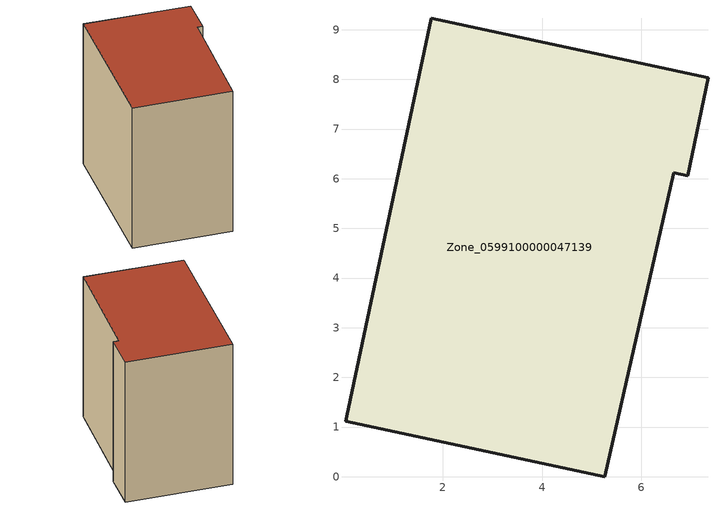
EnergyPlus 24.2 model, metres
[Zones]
Zone_0599100000047139
 floor ground (C_G): 0.06,1.22 1.77,9.23 7.34,8.03 6.93,6.06 6.65,6.12 5.26,0 0.04,1.12 z0
 wall outside (C_F): 7.34,8.03 1.77,9.23 0.06,1.22 0.04,1.12 5.26,0 6.65,6.12 6.93,6.06 7.34,8.03 z0:8.44
 roof outside (C_R): 1.77,9.23 0.06,1.22 0.04,1.12 5.26,0 6.65,6.12 6.93,6.06 7.34,8.03 z8.44
[BUILDING]
Pand.0599100000047139: North Axis=0; Terrain=City; Loads Convergence Tolerance Value=0.04; Temperature Convergence Tolerance Value=0.4; Solar Distribution=FullExterior; Maximum Number of Warmup Days=25; Minimum Number of Warmup Days=1
[Site:Location]
Rotterdam.The.Hague.AP_ZH_NLD Design_Conditions: Latitude=51.96; Longitude=4.45; Time Zone=1; Elevation=-4.5
[SITE:GROUNDTEMPERATURE:BUILDINGSURFACE]
18, 18, 18, 18, 18, 18, 18, 18, 18, 18, 18, 18
[MATERIAL] Thermal Absorptance=0.9; Solar Absorptance=0.7; Visible Absorptance=0.7
Name | Roughness | Thickness | Conductivity | Density | Specific Heat
G.TI.1975-1991 | MediumSmooth | 0.15 | 0.288461 | 540 | 1210
F.TI.1975-1991 | Rough | 0.3 | 0.230769 | 1920 | 840
R.TI.1975-1991 | MediumRough | 0.2 | 0.153846 | 1500 | 1000
[CONSTRUCTION]
C_G: G.TI.1975-1991
C_F: F.TI.1975-1991
C_R: R.TI.1975-1991
[ZONE]
Zone_0599100000047139: Type=1; Multiplier=1; Ceiling Height=Autocalculate; Volume=Autocalculate; Floor Area=autocalculate; Part of Total Floor Area=Yes
[ZONEINFILTRATION:DESIGNFLOWRATE]
Infil_Zone_0599100000047139: Zone or ZoneList or Space or SpaceList=Zone_0599100000047139; Schedule=AlwaysOn; Design Flow Rate Calculation Method=Flow/Area; Flow Rate per Floor Area=0.003; Constant Term Coefficient=1; Temperature Term Coefficient=0; Velocity Term Coefficient=0; Velocity Squared Term Coefficient=0
[HVACTEMPLATE:ZONE:IDEALLOADSAIRSYSTEM]
Zone_0599100000047139: Maximum Heating Supply Air Temperature=50; Minimum Cooling Supply Air Temperature=13; Maximum Heating Supply Air Humidity Ratio=0.0156; Minimum Cooling Supply Air Humidity Ratio=0.0077; Heating Limit=NoLimit; Cooling Limit=NoLimit; Dehumidification Control Type=ConstantSensibleHeatRatio; Cooling Sensible Heat Ratio=0.7; Dehumidification Setpoint=60; Humidification Control Type=None; Humidification Setpoint=30; Outdoor Air Method=None; Outdoor Air Flow Rate per Person=0.00944; Outdoor Air Flow Rate per Zone Floor Area=0; Outdoor Air Flow Rate per Zone=0; Demand Controlled Ventilation Type=None; Outdoor Air Economizer Type=NoEconomizer; Heat Recovery Type=None; Sensible Heat Recovery Effectiveness=0.7; Latent Heat Recovery Effectiveness=0.65
[ZONECONTROL:THERMOSTAT]
ThermostatControl_Zone_0599100000047139: Zone or ZoneList=Zone_0599100000047139; Control Type Schedule=DualSetpointControlType; Control 1=Thermostat_Zone_0599100000047139; Temperature Difference Between Cutout And Setpoint=0
[THERMOSTATSETPOINT:DUALSETPOINT]
Thermostat_Zone_0599100000047139: Heating Setpoint Temperature Schedule=HeatingSetpoint_Zone_0599100000047139; Cooling Setpoint Temperature Schedule=CoolingSetpoint_Zone_0599100000047139
[SCHEDULE:COMPACT]
HeatingSetpoint_Zone_0599100000047139: Through: 12/31, For: AllDays, Until: 24:00, 21
CoolingSetpoint_Zone_0599100000047139: Through: 12/31, For: AllDays, Until: 24:00, 24
DualSetpointControlType: Through: 12/31, For: AllDays, Until: 24:00, 4
AlwaysOn: Through: 12/31, For: AllDays, Until: 24:00, 1
